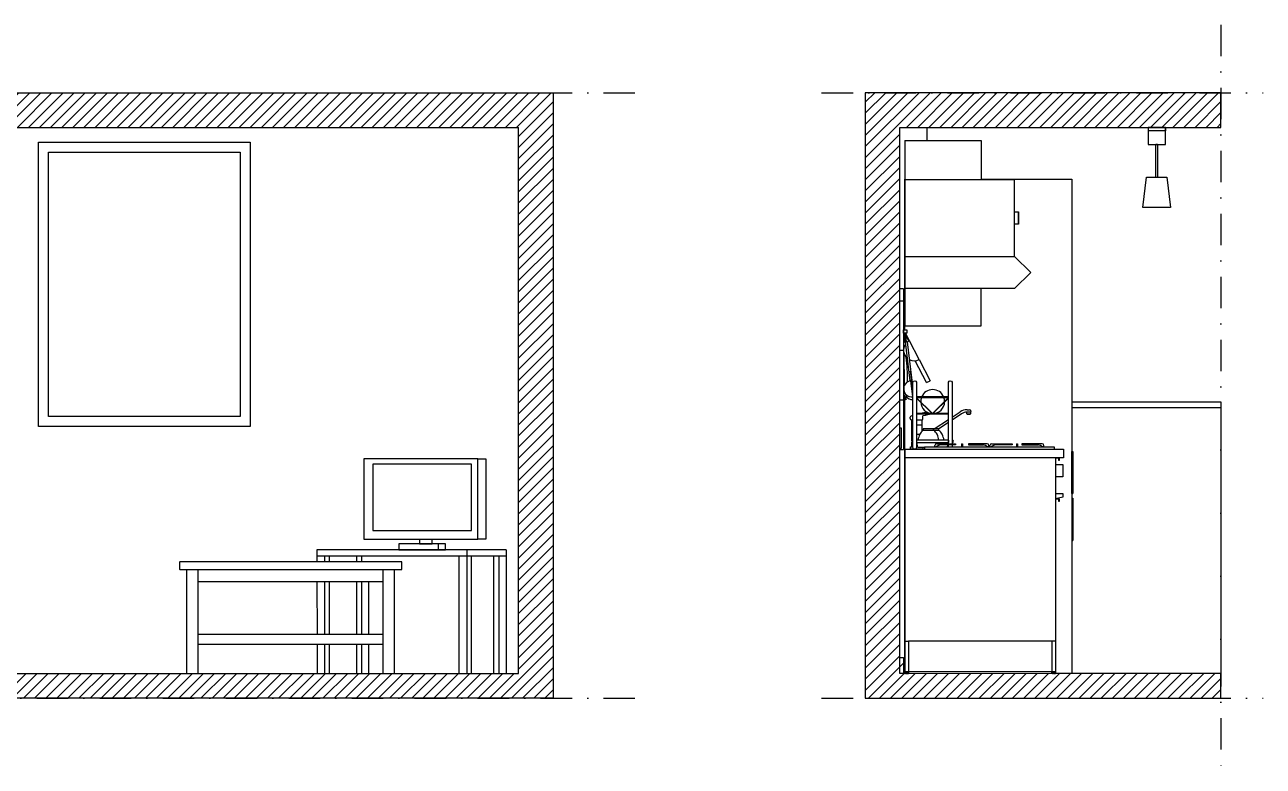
# Model space of a CAD drawing. Header units: millimetres. Extents: x 15064 to 17168, y 16262 to 17454.
# Drawn here: x 16666 to 17168, y 16620 to 16920 of the extents above; entities that cross this region are included whole.
import ezdxf

# ---------------------------------------------------------------- set-up
doc = ezdxf.new("R2010")
doc.units = ezdxf.units.MM
doc.linetypes.add('TRATTOPUNTO', pattern=[25.4, 12.7, -6.35, 0, -6.35])
for name, color, linetype in [('ACCESSORI - furniture', 81, 'Continuous'), ('finestre', 14, 'Continuous'), ('muri', 30, 'Continuous'), ('muri non sezionati', 31, 'Continuous'), ('piastrelle', 11, 'Continuous'), ('Prese', 4, 'Continuous'), ('sezioni', 235, 'Continuous')]:
    doc.layers.add(name, color=color, linetype=linetype)
pattern_1 = [(45, (1071.875, 186.534), (-2.24506403, 2.24506403), [])]

msp = doc.modelspace()

# ---------------------------------------------------------------- hatches: boundary and pattern name
at = {"layer": 'muri'}
h = msp.add_hatch(dxfattribs=at)
h.set_pattern_fill('ANSI31', color=256)
h.paths.add_polyline_path([(16880.36, 16892.99), (16596.12, 16892.99), (16596.12, 16878.99), (16866.36, 16878.99), (16866.36, 16657.99), (16596.12, 16657.99), (16596.12, 16647.99), (16880.36, 16647.99)])
h = msp.add_hatch(dxfattribs=at)
h.set_pattern_fill('ANSI31', color=256)
h.set_pattern_definition(pattern_1)
h.paths.add_polyline_path([(17150.69, 16647.99), (17150.69, 16657.99), (17020.69, 16657.99), (17020.69, 16878.99), (17150.69, 16878.99), (17150.69, 16892.99), (17006.69, 16892.99), (17006.69, 16647.99)])
at = {"layer": 'piastrelle'}
h = msp.add_hatch(dxfattribs=at)
h.set_pattern_fill('ANSI31', color=256)
h.set_pattern_definition(pattern_1)
h.paths.add_polyline_path([(17022.19, 16664.49), (17020.69, 16664.49), (17020.69, 16657.99), (17022.19, 16657.99)])

# ---------------------------------------------------------------- linework, layer by layer
for p, q in [((17022.69, 16873.72), (17053.69, 16873.72)), ((17022.69, 16873.72), (17022.69, 16798.72)), ((17053.69, 16873.72), (17053.69, 16857.75)), ((17022.69, 16797), (17022.69, 16857.99)), ((17067.19, 16857.75), (17022.69, 16857.75)), ((17022.69, 16857.75), (17022.69, 16826.75)), ((17053.69, 16857.99), (17090.39, 16857.99)), ((17067.19, 16826.75), (17067.19, 16857.75)), ((17090.39, 16857.99), (17090.39, 16657.99)), ((17067.19, 16844.82), (17068.69, 16844.82)), ((17068.59, 16844.82), (17068.59, 16839.82)), ((17068.69, 16844.82), (17068.69, 16839.82)), ((17068.69, 16839.82), (17067.19, 16839.82)), ((17022.69, 16813.75), (17022.69, 16826.75)), ((17022.69, 16826.75), (17067.19, 16826.75)), ((17073.69, 16820.25), (17067.19, 16826.75)), ((17073.69, 16820.25), (17067.19, 16813.75)), ((17067.19, 16813.75), (17022.69, 16813.75)), ((17053.69, 16798.72), (17053.69, 16813.75)), ((17022.69, 16798.72), (17053.69, 16798.72)), ((17022.69, 16797), (17022.69, 16798.72)), ((17022.69, 16792.19), (17022.69, 16795.66)), ((17022.69, 16657.99), (17022.69, 16769.57)), ((17090.39, 16767.99), (17150.69, 16767.99)), ((17150.69, 16767.99), (17150.69, 16765.49)), ((17024.94, 16761.16), (17024.94, 16761.69)), ((17030.07, 16761.06), (17030.07, 16762.26)), ((17036.24, 16763.63), (17036.24, 16763.53)), ((17041.9, 16761.76), (17045.16, 16763.92)), ((17045.71, 16763.09), (17041.9, 16760.57)), ((17047.84, 16763.06), (17047.84, 16763.75)), ((17047.84, 16763.12), (17049.25, 16763.12)), ((17047.92, 16764.75), (17048.95, 16764.75)), ((17049.25, 16763.75), (17047.92, 16763.75)), ((17049.05, 16762.86), (17048.04, 16762.86)), ((17049.25, 16763.75), (17049.25, 16763.06)), ((17049.45, 16764.25), (17049.45, 16763.95)), ((17025.44, 16760.66), (17025.97, 16760.66)), ((17025.44, 16760.66), (17025.51, 16760.66)), ((17025.51, 16752.17), (17025.51, 16760.66)), ((17025.51, 16758.66), (17025.97, 16758.66)), ((17027.47, 16760.66), (17029.59, 16760.66)), ((17027.47, 16758.66), (17029.59, 16758.66)), ((17029.59, 16760.66), (17029.59, 16755.92)), ((17029.59, 16760.66), (17029.67, 16760.66)), ((17034.63, 16756.95), (17040.4, 16760.77)), ((17040.4, 16759.57), (17036.44, 16756.95)), ((17025.51, 16754.85), (17025.97, 16754.85)), ((17025.51, 16749.74), (17025.51, 16751.75)), ((17027.47, 16754.85), (17028.83, 16754.85)), ((17035.65, 16750.97), (17043.28, 16750.97)), ((17043.28, 16750.97), (17043.28, 16750.47)), ((17045.68, 16750.97), (17045.68, 16749.75)), ((17045.68, 16750.97), (17046.03, 16750.97)), ((17046.03, 16750.97), (17046.03, 16749.75)), ((17056.07, 16750.97), (17048.44, 16750.97)), ((17048.44, 16750.97), (17048.44, 16750.47)), ((17057.88, 16750.97), (17066.16, 16750.97)), ((17066.16, 16750.97), (17066.16, 16750.47)), ((17067.96, 16750.97), (17067.96, 16749.75)), ((17067.96, 16750.97), (17068.31, 16750.97)), ((17068.31, 16750.97), (17068.31, 16749.75)), ((17078.31, 16750.97), (17070.1, 16750.97)), ((17070.1, 16750.97), (17070.1, 16750.47)), ((17022.69, 16748.75), (17086.99, 16748.75)), ((17022.69, 16748.75), (17022.69, 16658.65)), ((17022.69, 16748.75), (17030.69, 16748.75)), ((17025.07, 16748.75), (17025.07, 16749.74)), ((17025.07, 16749.74), (17025.97, 16749.74)), ((17030.07, 16748.75), (17025.07, 16748.75)), ((17027.47, 16749.74), (17027.89, 16749.74)), ((17030.07, 16749.5), (17030.07, 16748.75)), ((17030.69, 16749.75), (17083.22, 16749.75)), ((17030.69, 16749.75), (17030.69, 16748.75)), ((17034.93, 16749.75), (17034.93, 16750.25)), ((17035.43, 16749.75), (17035.43, 16749.75)), ((17043.28, 16750.47), (17037.3, 16750.47)), ((17048.44, 16750.47), (17054.42, 16750.47)), ((17056.78, 16749.75), (17056.78, 16750.25)), ((17057.17, 16749.75), (17057.17, 16750.25)), ((17066.16, 16750.47), (17059.54, 16750.47)), ((17070.1, 16750.47), (17076.66, 16750.47)), ((17079.02, 16749.75), (17079.02, 16750.25)), ((17083.22, 16749.75), (17083.22, 16748.75)), ((17086.99, 16748.75), (17086.99, 16745.25)), ((17090.39, 16730.8), (17090.39, 16747.88)), ((17090.39, 16747.88), (17090.78, 16747.88)), ((17090.78, 16747.88), (17090.78, 16730.8)), ((16807.33, 16742.74), (16807.33, 16715.9)), ((16847.24, 16742.74), (16807.33, 16742.74)), ((16847.24, 16715.9), (16847.24, 16742.74)), ((16849.89, 16744.82), (16853.09, 16744.82)), ((16853.09, 16744.82), (16853.09, 16712.34)), ((17086.99, 16745.25), (17022.69, 16745.25)), ((17083.69, 16745.25), (17083.69, 16671.15)), ((17083.69, 16745.25), (17085.19, 16745.25)), ((17085.09, 16745.15), (17083.69, 16745.15)), ((17083.69, 16742.55), (17086.69, 16742.55)), ((17085.09, 16744.25), (17085.09, 16745.15)), ((17085.19, 16744.25), (17085.09, 16744.25)), ((17085.19, 16745.25), (17085.19, 16744.25)), ((17086.69, 16742.55), (17086.69, 16737.55)), ((17086.69, 16737.55), (17083.69, 16737.55)), ((17083.69, 16730.81), (17083.69, 16728.74)), ((17083.69, 16730.81), (17086.69, 16730.81)), ((17086.69, 16730.81), (17086.69, 16729.31)), ((17090.39, 16730.8), (17090.78, 16730.8)), ((17086.69, 16729.31), (17083.69, 16728.74)), ((17083.69, 16728.65), (17085.19, 16728.65)), ((17083.69, 16728.65), (17083.69, 16728.55)), ((17085.09, 16728.55), (17083.69, 16728.55)), ((17085.09, 16727.65), (17085.09, 16728.55)), ((17085.19, 16727.65), (17085.09, 16727.65)), ((17085.19, 16728.65), (17085.19, 16727.65)), ((17090.39, 16728.91), (17090.78, 16728.91)), ((17090.78, 16728.91), (17090.78, 16711.82)), ((16807.33, 16715.9), (16847.24, 16715.9)), ((16826.3, 16712.34), (16826.3, 16710.52)), ((16831.39, 16710.52), (16831.39, 16712.34)), ((16853.09, 16712.34), (16849.89, 16712.34)), ((17090.39, 16711.82), (17090.78, 16711.82)), ((16861.35, 16708.05), (16784.75, 16708.05)), ((16784.75, 16708.05), (16784.75, 16705.55)), ((16826.3, 16710.52), (16831.39, 16710.52)), ((16833.82, 16710.52), (16833.82, 16708.05)), ((16845.35, 16708.05), (16845.35, 16705.55)), ((16861.35, 16708.05), (16861.35, 16705.55)), ((16729.21, 16703.12), (16729.13, 16703.02)), ((16729.13, 16703.02), (16729.13, 16700.22)), ((16729.23, 16703.12), (16729.21, 16703.12)), ((16819.06, 16703.12), (16729.23, 16703.12)), ((16784.75, 16705.55), (16861.36, 16705.55)), ((16784.75, 16705.55), (16784.75, 16703.12)), ((16787.75, 16705.55), (16787.75, 16703.12)), ((16789.76, 16703.12), (16789.76, 16705.55)), ((16800.75, 16705.55), (16800.75, 16703.12)), ((16800.75, 16705.55), (16803.25, 16705.55)), ((16802.76, 16705.55), (16802.76, 16703.12)), ((16819.13, 16703.02), (16819.06, 16703.12)), ((16819.13, 16700.22), (16819.13, 16703.02)), ((16842.36, 16658.05), (16842.36, 16705.55)), ((16845.35, 16705.55), (16845.36, 16658.05)), ((16847.36, 16658.05), (16847.36, 16705.55)), ((16856.36, 16658.05), (16856.36, 16705.55)), ((16858.36, 16705.55), (16858.37, 16658.05)), ((16861.35, 16705.55), (16861.36, 16658.05)), ((16729.13, 16700.22), (16729.21, 16700.12)), ((16729.21, 16700.12), (16819.06, 16700.12)), ((16732.03, 16658.02), (16732.03, 16700.12)), ((16736.53, 16700.12), (16736.53, 16658.02)), ((16811.53, 16658.02), (16811.53, 16700.12)), ((16816.03, 16700.12), (16816.03, 16658.02)), ((16819.06, 16700.12), (16819.13, 16700.22)), ((16811.53, 16695.12), (16736.53, 16695.12)), ((16784.75, 16695.12), (16784.76, 16673.83)), ((16787.75, 16695.12), (16787.75, 16673.83)), ((16789.76, 16673.83), (16789.76, 16695.12)), ((16800.75, 16695.12), (16800.76, 16673.83)), ((16802.76, 16695.12), (16802.76, 16673.83)), ((16805.76, 16673.83), (16805.76, 16695.12)), ((16811.53, 16673.83), (16736.53, 16673.83)), ((17022.69, 16671.15), (17024.19, 16671.15)), ((17022.69, 16658.65), (17022.69, 16671.15)), ((17024.19, 16671.15), (17024.19, 16658.65)), ((17082.19, 16671.15), (17024.19, 16671.15)), ((17083.69, 16671.15), (17082.19, 16671.15)), ((17082.19, 16671.15), (17082.19, 16658.65)), ((17083.69, 16671.15), (17083.69, 16658.65)), ((16736.53, 16669.88), (16811.53, 16669.88)), ((16784.76, 16669.88), (16784.76, 16658.03)), ((16787.75, 16669.88), (16787.75, 16658.03)), ((16789.76, 16658.03), (16789.76, 16669.88)), ((16800.76, 16669.88), (16800.76, 16658.04)), ((16802.76, 16669.88), (16802.76, 16658.04)), ((16805.76, 16658.04), (16805.76, 16669.88)), ((17024.19, 16658.65), (17022.69, 16658.65)), ((17090.39, 16657.99), (17022.69, 16657.99)), ((17024.13, 16658.65), (17022.75, 16658.65)), ((17082.19, 16658.68), (17024.19, 16658.75)), ((17083.69, 16658.65), (17082.19, 16658.65)), ((17083.63, 16658.65), (17082.25, 16658.65))]:
    msp.add_line(p, q)
for points in [[(16803.69, 16744.82), (16803.69, 16712.34), (16849.89, 16712.34), (16849.89, 16744.82), (16803.69, 16744.82)], [(16817.86, 16710.52), (16817.86, 16708.05), (16836.82, 16708.05), (16836.82, 16710.52), (16817.86, 16710.52)]]:
    msp.add_lwpolyline(points)
at = {"lineweight": 25}
for points in [[(17022.71, 16658.51), (17022.71, 16658.02), (17022.71, 16658.02), (17022.72, 16658.02)], [(17022.71, 16658.51), (17022.71, 16658.51), (17022.72, 16658.51)], [(17022.72, 16658.01), (17022.72, 16658.01), (17022.72, 16658.01), (17022.72, 16658.02), (17022.71, 16658.02), (17022.71, 16658.02), (17022.71, 16658.02), (17022.71, 16658.02), (17022.71, 16658.02)], [(17022.72, 16658.51), (17022.72, 16658.02), (17022.73, 16658.02), (17022.73, 16658.02), (17022.74, 16658.02)], [(17022.72, 16658.51), (17022.73, 16658.51), (17022.73, 16658.51), (17022.74, 16658.51)], [(17022.72, 16658.02), (17022.72, 16658.02), (17022.72, 16658.01)], [(17022.73, 16658.01), (17022.73, 16658.01), (17022.73, 16658.01), (17022.73, 16658.01), (17022.73, 16658.02), (17022.73, 16658.02), (17022.72, 16658.02), (17022.72, 16658.02), (17022.72, 16658.02)], [(17024.02, 16658), (17023.98, 16658), (17023.93, 16658), (17023.87, 16658), (17023.81, 16658), (17023.75, 16658), (17023.68, 16658), (17023.61, 16658), (17023.54, 16658), (17023.47, 16658), (17023.4, 16658), (17023.32, 16658), (17023.25, 16658), (17023.19, 16658), (17023.12, 16658), (17023.06, 16658), (17023, 16658), (17022.94, 16658), (17022.89, 16658), (17022.85, 16658), (17022.81, 16658), (17022.78, 16658), (17022.76, 16658), (17022.74, 16658), (17022.73, 16658), (17022.72, 16658), (17022.72, 16658.01)], [(17022.72, 16658.01), (17022.72, 16658.01)], [(17022.73, 16657.99), (17022.73, 16657.99), (17022.73, 16657.99), (17022.73, 16657.99), (17022.73, 16657.99), (17022.73, 16658), (17022.72, 16658), (17022.72, 16658), (17022.72, 16658)], [(17022.73, 16658.01), (17022.73, 16658.01), (17022.73, 16658.02), (17022.73, 16658.02), (17022.73, 16658.02), (17022.73, 16658.51)], [(17022.76, 16658.51), (17022.75, 16658.51), (17022.75, 16658.51), (17022.74, 16658.51), (17022.74, 16658.51), (17022.73, 16658.51)], [(17024.01, 16657.99), (17023.97, 16657.99), (17023.92, 16657.99), (17023.86, 16657.99), (17023.8, 16657.99), (17023.73, 16657.99), (17023.66, 16657.99), (17023.59, 16657.99), (17023.52, 16657.99), (17023.45, 16657.99), (17023.37, 16657.99), (17023.3, 16657.99), (17023.22, 16657.99), (17023.15, 16657.99), (17023.09, 16657.99), (17023.03, 16657.99), (17022.97, 16657.99), (17022.91, 16657.99), (17022.87, 16657.99), (17022.83, 16657.99), (17022.8, 16657.99), (17022.77, 16657.99), (17022.75, 16657.99), (17022.74, 16657.99), (17022.73, 16657.99)], [(17022.74, 16658.51), (17022.74, 16658.02), (17022.75, 16658.02), (17022.75, 16658.02), (17022.76, 16658.02)], [(17022.75, 16658.01), (17022.75, 16658.01), (17022.75, 16658.01), (17022.75, 16658.02), (17022.75, 16658.02), (17022.75, 16658.02), (17022.74, 16658.02), (17022.74, 16658.02), (17022.74, 16658.02)], [(17022.75, 16658.51), (17022.75, 16658.65)], [(17022.75, 16658.01), (17022.76, 16658.01), (17022.76, 16658.02), (17022.76, 16658.02), (17022.76, 16658.02), (17022.76, 16658.51)], [(17022.8, 16658.51), (17022.78, 16658.51), (17022.78, 16658.51), (17022.78, 16658.51), (17022.77, 16658.51), (17022.76, 16658.51)], [(17022.78, 16658.01), (17022.79, 16658.01), (17022.79, 16658.01), (17022.79, 16658.01), (17022.8, 16658.02), (17022.8, 16658.02), (17022.8, 16658.51)], [(17022.78, 16658.51), (17022.78, 16658.02), (17022.78, 16658.02), (17022.78, 16658.02), (17022.8, 16658.02)], [(17022.78, 16658.01), (17022.78, 16658.01), (17022.78, 16658.01), (17022.78, 16658.02), (17022.78, 16658.02), (17022.78, 16658.02), (17022.78, 16658.02), (17022.78, 16658.02)], [(17022.84, 16658.51), (17022.83, 16658.51), (17022.82, 16658.51), (17022.82, 16658.51), (17022.81, 16658.51), (17022.8, 16658.51)], [(17022.82, 16658.51), (17022.82, 16658.02), (17022.82, 16658.02), (17022.83, 16658.02), (17022.84, 16658.02)], [(17022.83, 16658.01), (17022.82, 16658.01), (17022.82, 16658.02), (17022.82, 16658.02), (17022.82, 16658.02), (17022.82, 16658.02), (17022.82, 16658.02)], [(17022.83, 16658.01), (17022.83, 16658.01), (17022.83, 16658.01), (17022.84, 16658.01), (17022.84, 16658.01), (17022.84, 16658.02), (17022.84, 16658.02), (17022.84, 16658.51)], [(17022.9, 16658.51), (17022.89, 16658.51), (17022.88, 16658.51), (17022.87, 16658.51), (17022.87, 16658.51), (17022.86, 16658.51), (17022.84, 16658.51)], [(17022.87, 16658.51), (17022.87, 16658.02), (17022.87, 16658.02), (17022.88, 16658.02), (17022.89, 16658.02), (17022.9, 16658.02)], [(17022.88, 16658.01), (17022.88, 16658.02), (17022.87, 16658.02), (17022.87, 16658.02), (17022.87, 16658.02), (17022.87, 16658.02), (17022.87, 16658.02)], [(17022.88, 16658.01), (17022.88, 16658.01), (17022.89, 16658.01), (17022.89, 16658.01), (17022.89, 16658.01), (17022.9, 16658.02), (17022.9, 16658.02), (17022.9, 16658.51)], [(17022.97, 16658.51), (17022.96, 16658.51), (17022.94, 16658.51), (17022.94, 16658.51), (17022.94, 16658.51), (17022.92, 16658.51), (17022.9, 16658.51)], [(17022.94, 16658.02), (17022.94, 16658.01), (17022.95, 16658.01), (17022.95, 16658.01), (17022.96, 16658.01), (17022.96, 16658.02), (17022.97, 16658.02), (17022.97, 16658.51)], [(17022.94, 16658.51), (17022.94, 16658.02), (17022.94, 16658.02), (17022.94, 16658.02), (17022.96, 16658.02), (17022.97, 16658.02)], [(17022.94, 16658.02), (17022.94, 16658.02), (17022.94, 16658.02), (17022.94, 16658.02), (17022.94, 16658.02)], [(17023.04, 16658.51), (17023.03, 16658.51), (17023.02, 16658.51), (17023.01, 16658.51), (17023.01, 16658.51), (17022.99, 16658.51), (17022.97, 16658.51)], [(17023.01, 16658.51), (17023.01, 16658.02), (17023.01, 16658.02), (17023.02, 16658.01), (17023.02, 16658.01), (17023.03, 16658.01), (17023.04, 16658.02), (17023.04, 16658.02), (17023.04, 16658.02), (17023.04, 16658.51)], [(17023.01, 16658.02), (17023.01, 16658.02), (17023.02, 16658.02), (17023.03, 16658.02), (17023.04, 16658.02)], [(17023.12, 16658.51), (17023.11, 16658.51), (17023.1, 16658.51), (17023.09, 16658.51), (17023.09, 16658.51), (17023.06, 16658.51), (17023.04, 16658.51)], [(17023.09, 16658.51), (17023.09, 16658.02), (17023.09, 16658.02), (17023.1, 16658.01), (17023.1, 16658.01), (17023.11, 16658.01), (17023.12, 16658.02), (17023.12, 16658.02), (17023.12, 16658.02), (17023.12, 16658.51)], [(17023.09, 16658.02), (17023.09, 16658.02), (17023.1, 16658.02), (17023.11, 16658.02), (17023.12, 16658.02)], [(17023.2, 16658.51), (17023.19, 16658.51), (17023.18, 16658.51), (17023.17, 16658.51), (17023.17, 16658.51), (17023.15, 16658.51), (17023.12, 16658.51)], [(17023.17, 16658.51), (17023.17, 16658.02), (17023.17, 16658.02), (17023.18, 16658.01), (17023.19, 16658.01), (17023.2, 16658.01), (17023.2, 16658.02), (17023.21, 16658.02), (17023.21, 16658.02), (17023.21, 16658.51)], [(17023.17, 16658.02), (17023.17, 16658.02), (17023.19, 16658.02), (17023.2, 16658.02), (17023.21, 16658.02)], [(17023.2, 16658.51), (17023.21, 16658.51), (17023.21, 16658.51)], [(17023.3, 16658.51), (17023.29, 16658.51), (17023.28, 16658.51), (17023.27, 16658.51), (17023.26, 16658.51), (17023.23, 16658.51), (17023.21, 16658.51)], [(17023.26, 16658.51), (17023.26, 16658.02), (17023.26, 16658.02), (17023.27, 16658.01), (17023.28, 16658.01), (17023.28, 16658.01), (17023.29, 16658.02), (17023.3, 16658.02), (17023.3, 16658.02), (17023.3, 16658.51)], [(17023.26, 16658.02), (17023.27, 16658.02), (17023.28, 16658.02), (17023.29, 16658.02), (17023.3, 16658.02)], [(17023.39, 16658.51), (17023.38, 16658.51), (17023.37, 16658.51), (17023.36, 16658.51), (17023.35, 16658.51), (17023.33, 16658.51), (17023.3, 16658.51)], [(17023.35, 16658.51), (17023.35, 16658.02), (17023.35, 16658.02), (17023.36, 16658.01), (17023.37, 16658.01), (17023.38, 16658.01), (17023.39, 16658.02), (17023.39, 16658.02), (17023.39, 16658.02), (17023.39, 16658.51)], [(17023.35, 16658.02), (17023.36, 16658.02), (17023.37, 16658.02), (17023.38, 16658.02), (17023.39, 16658.02)], [(17023.49, 16658.51), (17023.48, 16658.51), (17023.47, 16658.51), (17023.45, 16658.51), (17023.45, 16658.51), (17023.42, 16658.51), (17023.39, 16658.51)], [(17023.45, 16658.51), (17023.45, 16658.02), (17023.45, 16658.02), (17023.45, 16658.02), (17023.46, 16658.01), (17023.47, 16658.01), (17023.47, 16658.01), (17023.48, 16658.02), (17023.49, 16658.02), (17023.49, 16658.51)], [(17023.45, 16658.02), (17023.45, 16658.02), (17023.47, 16658.02), (17023.48, 16658.02), (17023.49, 16658.02)], [(17023.58, 16658.51), (17023.57, 16658.51), (17023.56, 16658.51), (17023.55, 16658.51), (17023.54, 16658.51), (17023.51, 16658.51), (17023.48, 16658.51)], [(17023.54, 16658.51), (17023.54, 16658.02), (17023.54, 16658.02), (17023.54, 16658.02), (17023.55, 16658.01), (17023.56, 16658.01), (17023.56, 16658.01), (17023.57, 16658.02), (17023.58, 16658.02), (17023.58, 16658.51)], [(17023.54, 16658.02), (17023.55, 16658.02), (17023.56, 16658.02), (17023.57, 16658.02), (17023.58, 16658.02)], [(17023.67, 16658.51), (17023.66, 16658.51), (17023.65, 16658.51), (17023.64, 16658.51), (17023.63, 16658.51), (17023.61, 16658.51), (17023.58, 16658.51)], [(17023.63, 16658.51), (17023.63, 16658.02), (17023.63, 16658.02), (17023.64, 16658.02), (17023.65, 16658.01), (17023.65, 16658.01), (17023.66, 16658.01), (17023.66, 16658.02), (17023.67, 16658.02), (17023.67, 16658.51)], [(17023.63, 16658.02), (17023.64, 16658.02), (17023.65, 16658.02), (17023.66, 16658.02), (17023.67, 16658.02)], [(17023.76, 16658.51), (17023.75, 16658.51), (17023.74, 16658.51), (17023.73, 16658.51), (17023.72, 16658.51), (17023.69, 16658.51), (17023.67, 16658.51)], [(17023.72, 16658.51), (17023.72, 16658.02), (17023.72, 16658.02), (17023.73, 16658.02), (17023.73, 16658.01), (17023.74, 16658.01), (17023.75, 16658.01), (17023.75, 16658.02), (17023.76, 16658.02), (17023.76, 16658.51)], [(17023.72, 16658.02), (17023.73, 16658.02), (17023.74, 16658.02), (17023.75, 16658.02), (17023.76, 16658.02)], [(17023.84, 16658.51), (17023.83, 16658.51), (17023.83, 16658.51), (17023.81, 16658.51), (17023.8, 16658.51), (17023.78, 16658.51), (17023.76, 16658.51)], [(17023.8, 16658.51), (17023.8, 16658.02), (17023.81, 16658.02), (17023.81, 16658.02), (17023.81, 16658.01), (17023.82, 16658.01), (17023.83, 16658.01), (17023.83, 16658.02), (17023.84, 16658.02), (17023.84, 16658.51)], [(17023.8, 16658.02), (17023.81, 16658.02), (17023.83, 16658.02), (17023.83, 16658.02), (17023.84, 16658.02)], [(17023.91, 16658.51), (17023.91, 16658.51), (17023.9, 16658.51), (17023.89, 16658.51), (17023.88, 16658.51), (17023.86, 16658.51), (17023.84, 16658.51)], [(17023.91, 16658.02), (17023.91, 16658.01), (17023.9, 16658.01), (17023.9, 16658.01), (17023.89, 16658.01), (17023.88, 16658.02), (17023.88, 16658.02), (17023.88, 16658.51)], [(17023.88, 16658.02), (17023.89, 16658.02), (17023.9, 16658.02), (17023.91, 16658.02), (17023.91, 16658.02)], [(17023.91, 16658.02), (17023.91, 16658.02), (17023.91, 16658.02), (17023.91, 16658.02), (17023.91, 16658.51)], [(17023.98, 16658.51), (17023.98, 16658.51), (17023.97, 16658.51), (17023.96, 16658.51), (17023.95, 16658.51), (17023.93, 16658.51), (17023.91, 16658.51)], [(17023.97, 16658.01), (17023.97, 16658.01), (17023.96, 16658.01), (17023.96, 16658.01), (17023.96, 16658.01), (17023.95, 16658.02), (17023.95, 16658.02), (17023.95, 16658.51)], [(17023.95, 16658.02), (17023.96, 16658.02), (17023.97, 16658.02), (17023.98, 16658.02), (17023.98, 16658.02)], [(17023.97, 16658.01), (17023.97, 16658.02), (17023.98, 16658.02), (17023.98, 16658.02), (17023.98, 16658.02), (17023.98, 16658.02), (17023.98, 16658.02), (17023.98, 16658.51)], [(17024.03, 16658.51), (17024.03, 16658.51), (17024.02, 16658.51), (17024.01, 16658.51), (17023.99, 16658.51), (17023.98, 16658.51)], [(17024.03, 16658.01), (17024.03, 16658.01), (17024.02, 16658.01), (17024.02, 16658.01), (17024.02, 16658.01), (17024.01, 16658.02), (17024.01, 16658.02), (17024.01, 16658.51)], [(17024.01, 16658.02), (17024.02, 16658.02), (17024.03, 16658.02), (17024.03, 16658.02)], [(17024.15, 16657.99), (17024.14, 16657.99), (17024.13, 16657.99), (17024.11, 16657.99), (17024.09, 16657.99), (17024.06, 16657.99), (17024.01, 16657.99)], [(17024.16, 16658.01), (17024.16, 16658), (17024.15, 16658), (17024.14, 16658), (17024.12, 16658), (17024.1, 16658), (17024.06, 16658), (17024.02, 16658)], [(17024.03, 16658.01), (17024.03, 16658.01), (17024.03, 16658.02), (17024.04, 16658.02), (17024.04, 16658.02), (17024.04, 16658.02), (17024.04, 16658.02), (17024.04, 16658.51)], [(17024.08, 16658.51), (17024.08, 16658.51), (17024.07, 16658.51), (17024.06, 16658.51), (17024.05, 16658.51), (17024.04, 16658.51)], [(17024.08, 16658.01), (17024.07, 16658.01), (17024.07, 16658.01), (17024.07, 16658.01), (17024.07, 16658.01), (17024.06, 16658.02), (17024.06, 16658.02), (17024.06, 16658.51)], [(17024.06, 16658.02), (17024.07, 16658.02), (17024.08, 16658.02), (17024.08, 16658.02)], [(17024.08, 16658.01), (17024.08, 16658.01), (17024.08, 16658.02), (17024.08, 16658.02), (17024.08, 16658.02), (17024.08, 16658.02), (17024.08, 16658.02), (17024.08, 16658.51)], [(17024.13, 16658.51), (17024.12, 16658.51), (17024.11, 16658.51), (17024.11, 16658.51), (17024.09, 16658.51), (17024.09, 16658.51)], [(17024.11, 16658.01), (17024.11, 16658.01), (17024.11, 16658.01), (17024.11, 16658.01), (17024.11, 16658.02), (17024.11, 16658.02), (17024.11, 16658.51)], [(17024.11, 16658.01), (17024.12, 16658.01), (17024.12, 16658.01), (17024.12, 16658.02), (17024.12, 16658.02), (17024.12, 16658.02), (17024.12, 16658.02), (17024.12, 16658.02), (17024.12, 16658.02), (17024.12, 16658.51)], [(17024.11, 16658.02), (17024.11, 16658.02), (17024.12, 16658.02), (17024.13, 16658.02)], [(17024.15, 16658.51), (17024.15, 16658.51), (17024.14, 16658.51), (17024.13, 16658.51), (17024.13, 16658.51), (17024.12, 16658.51)], [(17024.13, 16658.51), (17024.13, 16658.65)], [(17024.14, 16658.01), (17024.14, 16658.01), (17024.13, 16658.02), (17024.13, 16658.02), (17024.13, 16658.02), (17024.13, 16658.51)], [(17024.13, 16658.02), (17024.14, 16658.02), (17024.15, 16658.02), (17024.15, 16658.02)], [(17024.14, 16658.01), (17024.14, 16658.01), (17024.14, 16658.01), (17024.14, 16658.02), (17024.15, 16658.02), (17024.15, 16658.02), (17024.15, 16658.02), (17024.15, 16658.02), (17024.15, 16658.02), (17024.15, 16658.51)], [(17024.16, 16658.01), (17024.15, 16658.01), (17024.15, 16658.02), (17024.15, 16658.02), (17024.15, 16658.02), (17024.15, 16658.51)], [(17024.16, 16658.51), (17024.16, 16658.51), (17024.15, 16658.51), (17024.15, 16658.51)], [(17024.15, 16658.02), (17024.16, 16658.02), (17024.16, 16658.02)], [(17024.16, 16658), (17024.16, 16658), (17024.16, 16658), (17024.16, 16658), (17024.16, 16657.99), (17024.15, 16657.99), (17024.15, 16657.99), (17024.15, 16657.99), (17024.15, 16657.99)], [(17024.16, 16658.51), (17024.16, 16658.02), (17024.16, 16658.02)], [(17024.16, 16658.51), (17024.16, 16658.51)], [(17024.16, 16658.01), (17024.16, 16658.01), (17024.16, 16658.01), (17024.16, 16658.02), (17024.16, 16658.02), (17024.16, 16658.02), (17024.16, 16658.02), (17024.16, 16658.02), (17024.16, 16658.51)], [(17024.16, 16658.02), (17024.16, 16658.02), (17024.16, 16658.02), (17024.16, 16658.02), (17024.16, 16658.02), (17024.16, 16658.01), (17024.16, 16658.01), (17024.16, 16658.01)], [(17024.16, 16658.01), (17024.16, 16658.01)], [(17082.21, 16658.51), (17082.21, 16658.02), (17082.21, 16658.02), (17082.22, 16658.02)], [(17082.21, 16658.51), (17082.21, 16658.51), (17082.22, 16658.51)], [(17082.22, 16658.01), (17082.22, 16658.01), (17082.22, 16658.01), (17082.22, 16658.02), (17082.21, 16658.02), (17082.21, 16658.02), (17082.21, 16658.02), (17082.21, 16658.02), (17082.21, 16658.02)], [(17082.22, 16658.51), (17082.22, 16658.02), (17082.23, 16658.02), (17082.23, 16658.02), (17082.24, 16658.02)], [(17082.22, 16658.51), (17082.23, 16658.51), (17082.23, 16658.51), (17082.24, 16658.51)], [(17082.22, 16658.02), (17082.22, 16658.02), (17082.22, 16658.01)], [(17082.23, 16658.01), (17082.23, 16658.01), (17082.23, 16658.01), (17082.23, 16658.01), (17082.23, 16658.02), (17082.23, 16658.02), (17082.22, 16658.02), (17082.22, 16658.02), (17082.22, 16658.02)], [(17083.52, 16658), (17083.48, 16658), (17083.43, 16658), (17083.37, 16658), (17083.31, 16658), (17083.25, 16658), (17083.18, 16658), (17083.11, 16658), (17083.04, 16658), (17082.97, 16658), (17082.9, 16658), (17082.82, 16658), (17082.75, 16658), (17082.69, 16658), (17082.62, 16658), (17082.56, 16658), (17082.5, 16658), (17082.44, 16658), (17082.39, 16658), (17082.35, 16658), (17082.31, 16658), (17082.28, 16658), (17082.26, 16658), (17082.24, 16658), (17082.23, 16658), (17082.22, 16658), (17082.22, 16658.01)], [(17082.22, 16658.01), (17082.22, 16658.01)], [(17082.23, 16657.99), (17082.23, 16657.99), (17082.23, 16657.99), (17082.23, 16657.99), (17082.23, 16657.99), (17082.23, 16658), (17082.22, 16658), (17082.22, 16658), (17082.22, 16658)], [(17082.23, 16658.01), (17082.23, 16658.01), (17082.23, 16658.02), (17082.23, 16658.02), (17082.23, 16658.02), (17082.23, 16658.51)], [(17082.26, 16658.51), (17082.25, 16658.51), (17082.25, 16658.51), (17082.24, 16658.51), (17082.24, 16658.51), (17082.23, 16658.51)], [(17083.51, 16657.99), (17083.47, 16657.99), (17083.42, 16657.99), (17083.36, 16657.99), (17083.3, 16657.99), (17083.23, 16657.99), (17083.16, 16657.99), (17083.09, 16657.99), (17083.02, 16657.99), (17082.95, 16657.99), (17082.87, 16657.99), (17082.8, 16657.99), (17082.72, 16657.99), (17082.65, 16657.99), (17082.59, 16657.99), (17082.53, 16657.99), (17082.47, 16657.99), (17082.41, 16657.99), (17082.37, 16657.99), (17082.33, 16657.99), (17082.3, 16657.99), (17082.27, 16657.99), (17082.25, 16657.99), (17082.24, 16657.99), (17082.23, 16657.99)], [(17082.24, 16658.51), (17082.24, 16658.02), (17082.25, 16658.02), (17082.25, 16658.02), (17082.26, 16658.02)], [(17082.25, 16658.01), (17082.25, 16658.01), (17082.25, 16658.01), (17082.25, 16658.02), (17082.25, 16658.02), (17082.25, 16658.02), (17082.24, 16658.02), (17082.24, 16658.02), (17082.24, 16658.02)], [(17082.25, 16658.51), (17082.25, 16658.65)], [(17082.25, 16658.01), (17082.26, 16658.01), (17082.26, 16658.02), (17082.26, 16658.02), (17082.26, 16658.02), (17082.26, 16658.51)], [(17082.3, 16658.51), (17082.28, 16658.51), (17082.28, 16658.51), (17082.28, 16658.51), (17082.27, 16658.51), (17082.26, 16658.51)], [(17082.28, 16658.01), (17082.29, 16658.01), (17082.29, 16658.01), (17082.29, 16658.01), (17082.3, 16658.02), (17082.3, 16658.02), (17082.3, 16658.51)], [(17082.28, 16658.51), (17082.28, 16658.02), (17082.28, 16658.02), (17082.28, 16658.02), (17082.3, 16658.02)], [(17082.28, 16658.01), (17082.28, 16658.01), (17082.28, 16658.01), (17082.28, 16658.02), (17082.28, 16658.02), (17082.28, 16658.02), (17082.28, 16658.02), (17082.28, 16658.02)], [(17082.34, 16658.51), (17082.33, 16658.51), (17082.32, 16658.51), (17082.32, 16658.51), (17082.31, 16658.51), (17082.3, 16658.51)], [(17082.32, 16658.51), (17082.32, 16658.02), (17082.32, 16658.02), (17082.33, 16658.02), (17082.34, 16658.02)], [(17082.33, 16658.01), (17082.32, 16658.01), (17082.32, 16658.02), (17082.32, 16658.02), (17082.32, 16658.02), (17082.32, 16658.02), (17082.32, 16658.02)], [(17082.33, 16658.01), (17082.33, 16658.01), (17082.33, 16658.01), (17082.34, 16658.01), (17082.34, 16658.01), (17082.34, 16658.02), (17082.34, 16658.02), (17082.34, 16658.51)], [(17082.4, 16658.51), (17082.39, 16658.51), (17082.38, 16658.51), (17082.37, 16658.51), (17082.37, 16658.51), (17082.36, 16658.51), (17082.34, 16658.51)], [(17082.37, 16658.51), (17082.37, 16658.02), (17082.37, 16658.02), (17082.38, 16658.02), (17082.39, 16658.02), (17082.4, 16658.02)], [(17082.38, 16658.01), (17082.38, 16658.02), (17082.37, 16658.02), (17082.37, 16658.02), (17082.37, 16658.02), (17082.37, 16658.02), (17082.37, 16658.02)], [(17082.38, 16658.01), (17082.38, 16658.01), (17082.39, 16658.01), (17082.39, 16658.01), (17082.39, 16658.01), (17082.4, 16658.02), (17082.4, 16658.02), (17082.4, 16658.51)], [(17082.47, 16658.51), (17082.46, 16658.51), (17082.44, 16658.51), (17082.44, 16658.51), (17082.44, 16658.51), (17082.42, 16658.51), (17082.4, 16658.51)], [(17082.44, 16658.02), (17082.44, 16658.01), (17082.45, 16658.01), (17082.45, 16658.01), (17082.46, 16658.01), (17082.46, 16658.02), (17082.47, 16658.02), (17082.47, 16658.51)], [(17082.44, 16658.51), (17082.44, 16658.02), (17082.44, 16658.02), (17082.44, 16658.02), (17082.46, 16658.02), (17082.47, 16658.02)], [(17082.44, 16658.02), (17082.44, 16658.02), (17082.44, 16658.02), (17082.44, 16658.02), (17082.44, 16658.02)], [(17082.54, 16658.51), (17082.53, 16658.51), (17082.52, 16658.51), (17082.51, 16658.51), (17082.51, 16658.51), (17082.49, 16658.51), (17082.47, 16658.51)], [(17082.51, 16658.51), (17082.51, 16658.02), (17082.51, 16658.02), (17082.52, 16658.01), (17082.52, 16658.01), (17082.53, 16658.01), (17082.54, 16658.02), (17082.54, 16658.02), (17082.54, 16658.02), (17082.54, 16658.51)], [(17082.51, 16658.02), (17082.51, 16658.02), (17082.52, 16658.02), (17082.53, 16658.02), (17082.54, 16658.02)], [(17082.62, 16658.51), (17082.61, 16658.51), (17082.6, 16658.51), (17082.59, 16658.51), (17082.59, 16658.51), (17082.56, 16658.51), (17082.54, 16658.51)], [(17082.59, 16658.51), (17082.59, 16658.02), (17082.59, 16658.02), (17082.6, 16658.01), (17082.6, 16658.01), (17082.61, 16658.01), (17082.62, 16658.02), (17082.62, 16658.02), (17082.62, 16658.02), (17082.62, 16658.51)], [(17082.59, 16658.02), (17082.59, 16658.02), (17082.6, 16658.02), (17082.61, 16658.02), (17082.62, 16658.02)], [(17082.7, 16658.51), (17082.69, 16658.51), (17082.68, 16658.51), (17082.67, 16658.51), (17082.67, 16658.51), (17082.65, 16658.51), (17082.62, 16658.51)], [(17082.67, 16658.51), (17082.67, 16658.02), (17082.67, 16658.02), (17082.68, 16658.01), (17082.69, 16658.01), (17082.7, 16658.01), (17082.7, 16658.02), (17082.71, 16658.02), (17082.71, 16658.02), (17082.71, 16658.51)], [(17082.67, 16658.02), (17082.67, 16658.02), (17082.69, 16658.02), (17082.7, 16658.02), (17082.71, 16658.02)], [(17082.7, 16658.51), (17082.71, 16658.51), (17082.71, 16658.51)], [(17082.8, 16658.51), (17082.79, 16658.51), (17082.78, 16658.51), (17082.77, 16658.51), (17082.76, 16658.51), (17082.73, 16658.51), (17082.71, 16658.51)], [(17082.76, 16658.51), (17082.76, 16658.02), (17082.76, 16658.02), (17082.77, 16658.01), (17082.78, 16658.01), (17082.78, 16658.01), (17082.79, 16658.02), (17082.8, 16658.02), (17082.8, 16658.02), (17082.8, 16658.51)], [(17082.76, 16658.02), (17082.77, 16658.02), (17082.78, 16658.02), (17082.79, 16658.02), (17082.8, 16658.02)], [(17082.89, 16658.51), (17082.88, 16658.51), (17082.87, 16658.51), (17082.86, 16658.51), (17082.85, 16658.51), (17082.83, 16658.51), (17082.8, 16658.51)], [(17082.85, 16658.51), (17082.85, 16658.02), (17082.85, 16658.02), (17082.86, 16658.01), (17082.87, 16658.01), (17082.88, 16658.01), (17082.89, 16658.02), (17082.89, 16658.02), (17082.89, 16658.02), (17082.89, 16658.51)], [(17082.85, 16658.02), (17082.86, 16658.02), (17082.87, 16658.02), (17082.88, 16658.02), (17082.89, 16658.02)], [(17082.99, 16658.51), (17082.98, 16658.51), (17082.97, 16658.51), (17082.95, 16658.51), (17082.95, 16658.51), (17082.92, 16658.51), (17082.89, 16658.51)], [(17082.95, 16658.51), (17082.95, 16658.02), (17082.95, 16658.02), (17082.95, 16658.02), (17082.96, 16658.01), (17082.97, 16658.01), (17082.97, 16658.01), (17082.98, 16658.02), (17082.99, 16658.02), (17082.99, 16658.51)], [(17082.95, 16658.02), (17082.95, 16658.02), (17082.97, 16658.02), (17082.98, 16658.02), (17082.99, 16658.02)], [(17083.08, 16658.51), (17083.07, 16658.51), (17083.06, 16658.51), (17083.05, 16658.51), (17083.04, 16658.51), (17083.01, 16658.51), (17082.98, 16658.51)], [(17083.04, 16658.51), (17083.04, 16658.02), (17083.04, 16658.02), (17083.04, 16658.02), (17083.05, 16658.01), (17083.06, 16658.01), (17083.06, 16658.01), (17083.07, 16658.02), (17083.08, 16658.02), (17083.08, 16658.51)], [(17083.04, 16658.02), (17083.05, 16658.02), (17083.06, 16658.02), (17083.07, 16658.02), (17083.08, 16658.02)], [(17083.17, 16658.51), (17083.16, 16658.51), (17083.15, 16658.51), (17083.14, 16658.51), (17083.13, 16658.51), (17083.11, 16658.51), (17083.08, 16658.51)], [(17083.13, 16658.51), (17083.13, 16658.02), (17083.13, 16658.02), (17083.14, 16658.02), (17083.15, 16658.01), (17083.15, 16658.01), (17083.16, 16658.01), (17083.16, 16658.02), (17083.17, 16658.02), (17083.17, 16658.51)], [(17083.13, 16658.02), (17083.14, 16658.02), (17083.15, 16658.02), (17083.16, 16658.02), (17083.17, 16658.02)], [(17083.26, 16658.51), (17083.25, 16658.51), (17083.24, 16658.51), (17083.23, 16658.51), (17083.22, 16658.51), (17083.19, 16658.51), (17083.17, 16658.51)], [(17083.22, 16658.51), (17083.22, 16658.02), (17083.22, 16658.02), (17083.23, 16658.02), (17083.23, 16658.01), (17083.24, 16658.01), (17083.25, 16658.01), (17083.25, 16658.02), (17083.26, 16658.02), (17083.26, 16658.51)], [(17083.22, 16658.02), (17083.23, 16658.02), (17083.24, 16658.02), (17083.25, 16658.02), (17083.26, 16658.02)], [(17083.34, 16658.51), (17083.33, 16658.51), (17083.33, 16658.51), (17083.31, 16658.51), (17083.3, 16658.51), (17083.28, 16658.51), (17083.26, 16658.51)], [(17083.3, 16658.51), (17083.3, 16658.02), (17083.31, 16658.02), (17083.31, 16658.02), (17083.31, 16658.01), (17083.32, 16658.01), (17083.33, 16658.01), (17083.33, 16658.02), (17083.34, 16658.02), (17083.34, 16658.51)], [(17083.3, 16658.02), (17083.31, 16658.02), (17083.33, 16658.02), (17083.33, 16658.02), (17083.34, 16658.02)], [(17083.41, 16658.51), (17083.41, 16658.51), (17083.4, 16658.51), (17083.39, 16658.51), (17083.38, 16658.51), (17083.36, 16658.51), (17083.34, 16658.51)], [(17083.41, 16658.02), (17083.41, 16658.01), (17083.4, 16658.01), (17083.4, 16658.01), (17083.39, 16658.01), (17083.38, 16658.02), (17083.38, 16658.02), (17083.38, 16658.51)], [(17083.38, 16658.02), (17083.39, 16658.02), (17083.4, 16658.02), (17083.41, 16658.02), (17083.41, 16658.02)], [(17083.41, 16658.02), (17083.41, 16658.02), (17083.41, 16658.02), (17083.41, 16658.02), (17083.41, 16658.51)], [(17083.48, 16658.51), (17083.48, 16658.51), (17083.47, 16658.51), (17083.46, 16658.51), (17083.45, 16658.51), (17083.43, 16658.51), (17083.41, 16658.51)], [(17083.47, 16658.01), (17083.47, 16658.01), (17083.46, 16658.01), (17083.46, 16658.01), (17083.46, 16658.01), (17083.45, 16658.02), (17083.45, 16658.02), (17083.45, 16658.51)], [(17083.45, 16658.02), (17083.46, 16658.02), (17083.47, 16658.02), (17083.48, 16658.02), (17083.48, 16658.02)], [(17083.47, 16658.01), (17083.47, 16658.02), (17083.48, 16658.02), (17083.48, 16658.02), (17083.48, 16658.02), (17083.48, 16658.02), (17083.48, 16658.02), (17083.48, 16658.51)], [(17083.53, 16658.51), (17083.53, 16658.51), (17083.52, 16658.51), (17083.51, 16658.51), (17083.49, 16658.51), (17083.48, 16658.51)], [(17083.53, 16658.01), (17083.53, 16658.01), (17083.52, 16658.01), (17083.52, 16658.01), (17083.52, 16658.01), (17083.51, 16658.02), (17083.51, 16658.02), (17083.51, 16658.51)], [(17083.51, 16658.02), (17083.52, 16658.02), (17083.53, 16658.02), (17083.53, 16658.02)], [(17083.65, 16657.99), (17083.64, 16657.99), (17083.63, 16657.99), (17083.61, 16657.99), (17083.59, 16657.99), (17083.56, 16657.99), (17083.51, 16657.99)], [(17083.66, 16658.01), (17083.66, 16658), (17083.65, 16658), (17083.64, 16658), (17083.62, 16658), (17083.6, 16658), (17083.56, 16658), (17083.52, 16658)], [(17083.53, 16658.01), (17083.53, 16658.01), (17083.53, 16658.02), (17083.54, 16658.02), (17083.54, 16658.02), (17083.54, 16658.02), (17083.54, 16658.02), (17083.54, 16658.51)], [(17083.58, 16658.51), (17083.58, 16658.51), (17083.57, 16658.51), (17083.56, 16658.51), (17083.55, 16658.51), (17083.54, 16658.51)], [(17083.58, 16658.01), (17083.57, 16658.01), (17083.57, 16658.01), (17083.57, 16658.01), (17083.57, 16658.01), (17083.56, 16658.02), (17083.56, 16658.02), (17083.56, 16658.51)], [(17083.56, 16658.02), (17083.57, 16658.02), (17083.58, 16658.02), (17083.58, 16658.02)], [(17083.58, 16658.01), (17083.58, 16658.01), (17083.58, 16658.02), (17083.58, 16658.02), (17083.58, 16658.02), (17083.58, 16658.02), (17083.58, 16658.02), (17083.58, 16658.51)], [(17083.63, 16658.51), (17083.62, 16658.51), (17083.61, 16658.51), (17083.61, 16658.51), (17083.59, 16658.51), (17083.59, 16658.51)], [(17083.61, 16658.01), (17083.61, 16658.01), (17083.61, 16658.01), (17083.61, 16658.01), (17083.61, 16658.02), (17083.61, 16658.02), (17083.61, 16658.51)], [(17083.61, 16658.01), (17083.62, 16658.01), (17083.62, 16658.01), (17083.62, 16658.02), (17083.62, 16658.02), (17083.62, 16658.02), (17083.62, 16658.02), (17083.62, 16658.02), (17083.62, 16658.02), (17083.62, 16658.51)], [(17083.61, 16658.02), (17083.61, 16658.02), (17083.62, 16658.02), (17083.63, 16658.02)], [(17083.65, 16658.51), (17083.65, 16658.51), (17083.64, 16658.51), (17083.63, 16658.51), (17083.63, 16658.51), (17083.62, 16658.51)], [(17083.63, 16658.51), (17083.63, 16658.65)], [(17083.64, 16658.01), (17083.64, 16658.01), (17083.63, 16658.02), (17083.63, 16658.02), (17083.63, 16658.02), (17083.63, 16658.51)], [(17083.63, 16658.02), (17083.64, 16658.02), (17083.65, 16658.02), (17083.65, 16658.02)], [(17083.64, 16658.01), (17083.64, 16658.01), (17083.64, 16658.01), (17083.64, 16658.02), (17083.65, 16658.02), (17083.65, 16658.02), (17083.65, 16658.02), (17083.65, 16658.02), (17083.65, 16658.02), (17083.65, 16658.51)], [(17083.66, 16658.01), (17083.65, 16658.01), (17083.65, 16658.02), (17083.65, 16658.02), (17083.65, 16658.02), (17083.65, 16658.51)], [(17083.66, 16658.51), (17083.66, 16658.51), (17083.65, 16658.51), (17083.65, 16658.51)], [(17083.65, 16658.02), (17083.66, 16658.02), (17083.66, 16658.02)], [(17083.66, 16658), (17083.66, 16658), (17083.66, 16658), (17083.66, 16658), (17083.66, 16657.99), (17083.65, 16657.99), (17083.65, 16657.99), (17083.65, 16657.99), (17083.65, 16657.99)], [(17083.66, 16658.51), (17083.66, 16658.02), (17083.66, 16658.02)], [(17083.66, 16658.51), (17083.66, 16658.51)], [(17083.66, 16658.01), (17083.66, 16658.01), (17083.66, 16658.01), (17083.66, 16658.02), (17083.66, 16658.02), (17083.66, 16658.02), (17083.66, 16658.02), (17083.66, 16658.02), (17083.66, 16658.51)], [(17083.66, 16658.02), (17083.66, 16658.02), (17083.66, 16658.02), (17083.66, 16658.02), (17083.66, 16658.02), (17083.66, 16658.01), (17083.66, 16658.01), (17083.66, 16658.01)], [(17083.66, 16658.01), (17083.66, 16658.01)]]:
    msp.add_lwpolyline(points, dxfattribs=at)
for centre, radius, start, end in [((17025.44, 16761.69), 0.5, 111.3799, 180), ((17025.44, 16761.16), 0.5, 180, 270), ((17037.91, 16723.76), 40.43, 107.176, 108.2394), ((17037.91, 16723.76), 40.43, 104.5334, 104.9635), ((17037.91, 16723.76), 40.43, 98.6645, 102.7292), ((17029.67, 16761.06), 0.4, 270, 0), ((17037.81, 16729.32), 33.83, 97.0908, 103.2214), ((17035.84, 16763.5), 0.403, 310.9006, 4.5772), ((17035.74, 16763.63), 0.5, 0, 13.524), ((17047.92, 16759.75), 5, 90, 123.5201), ((17047.92, 16759.75), 4, 90, 123.5201), ((17048.04, 16763.06), 0.2, 180, 270), ((17048.95, 16764.25), 0.5, 0, 90), ((17049.05, 16763.06), 0.2, 270, 0), ((17049.25, 16763.95), 0.2, 270, 0), ((17035.65, 16750.25), 0.711, 90, 180), ((17056.07, 16750.25), 0.711, 0, 90), ((17057.88, 16750.25), 0.711, 90, 180), ((17078.31, 16750.25), 0.711, 0, 90), ((17038.13, 16745.5), 5.04, 99.4302, 122.2975), ((17053.59, 16745.5), 5.04, 57.7025, 80.5698), ((17060.36, 16745.5), 5.04, 99.4302, 122.2975), ((17075.83, 16745.5), 5.04, 57.7025, 80.5698)]:
    msp.add_arc(centre, radius, start, end)
at = {"layer": 'ACCESSORI - furniture'}
for p, q in [((17121.19, 16878.99), (17121.19, 16871.99)), ((17128.19, 16878.99), (17121.19, 16878.99)), ((17128.19, 16877.61), (17121.19, 16877.61)), ((17128.19, 16871.99), (17128.19, 16878.99)), ((17128.19, 16878.99), (17128.19, 16877.61)), ((17121.19, 16871.99), (17128.19, 16871.99)), ((17124.34, 16858.77), (17124.34, 16871.99)), ((17125.04, 16871.99), (17124.34, 16871.99)), ((17125.04, 16871.99), (17125.04, 16858.77)), ((17119.05, 16846.58), (17120.54, 16858.77)), ((17120.54, 16858.77), (17124.34, 16858.77)), ((17124.34, 16858.77), (17125.04, 16858.77)), ((17125.04, 16858.77), (17128.84, 16858.77)), ((17128.84, 16858.77), (17130.26, 16846.52)), ((17130.26, 16846.52), (17119.05, 16846.58)), ((17022.19, 16795.66), (17022.19, 16797)), ((17022.19, 16797), (17023.53, 16797)), ((17023.53, 16797), (17023.53, 16795.66)), ((17023.53, 16795.66), (17022.19, 16795.66)), ((17022.34, 16792.18), (17023.26, 16792.2)), ((17022.37, 16789.89), (17022.34, 16792.18)), ((17023.01, 16795.66), (17022.71, 16795.66)), ((17023.01, 16795.66), (17022.71, 16795.66)), ((17022.71, 16795.63), (17023.12, 16792.19)), ((17022.85, 16792.2), (17022.78, 16795.01)), ((17023.05, 16792.2), (17022.81, 16792.2)), ((17023.66, 16792.25), (17022.87, 16792.16)), ((17022.87, 16792.16), (17023.17, 16792.19)), ((17022.87, 16792.16), (17024.75, 16776.4)), ((17023.42, 16792.22), (17023.01, 16795.66)), ((17024.59, 16792.59), (17023.01, 16795.66)), ((17023.09, 16792.2), (17023.09, 16792.46)), ((17023.11, 16794.81), (17024.33, 16792.45)), ((17023.47, 16792.24), (17023.13, 16794.78)), ((17023.42, 16792.22), (17023.17, 16792.19)), ((17023.47, 16792.24), (17023.42, 16792.23)), ((17023.47, 16792.23), (17023.47, 16792.24)), ((17023.66, 16792.25), (17025.54, 16776.5)), ((17028.54, 16785.07), (17024.59, 16792.59)), ((17022.58, 16774.62), (17022.41, 16787.55)), ((17023.74, 16782.34), (17023.24, 16786.02)), ((17023.83, 16776), (17023.7, 16785.18)), ((17031.55, 16775.69), (17026.97, 16784.56)), ((17028.54, 16785.07), (17033, 16776.43)), ((17025.54, 16776.5), (17024.75, 16776.4)), ((17025.62, 16776.38), (17025.09, 16780.29)), ((17025.92, 16769.95), (17025.15, 16776.45)), ((17025.62, 16776.38), (17025.16, 16776.32)), ((17025.97, 16773.8), (17025.62, 16776.38)), ((17031.55, 16775.69), (17033, 16776.43)), ((17025.97, 16768.82), (17025.97, 16775.69)), ((17023.3, 16768.77), (17023.27, 16770.83)), ((17040.4, 16769.9), (17027.47, 16769.9)), ((17040.4, 16769.6), (17027.47, 16769.6)), ((17033.73, 16763.19), (17027.47, 16769.46)), ((17033.93, 16763.19), (17027.52, 16769.6)), ((17033.93, 16763.19), (17040.34, 16769.6)), ((17034.13, 16763.19), (17040.4, 16769.46)), ((17040.4, 16769.6), (17040.4, 16769.9)), ((17040.4, 16763.19), (17040.4, 16769.6)), ((17040.4, 16763.19), (17027.47, 16763.19)), ((17040.4, 16762.89), (17027.47, 16762.89)), ((17040.4, 16752.46), (17040.4, 16762.89)), ((17030.26, 16756.51), (17034.32, 16756.51)), ((17034.32, 16756.51), (17036.4, 16756.51)), ((17036.5, 16756.95), (17034.42, 16756.95)), ((17040.4, 16752.46), (17027.47, 16752.46)), ((17027.47, 16751.46), (17040.4, 16751.46)), ((17027.93, 16749.5), (17027.62, 16751.46)), ((17040.17, 16750.97), (17040.24, 16751.46)), ((17040.4, 16752.46), (17040.4, 16751.46)), ((17022.69, 16748.75), (17025.47, 16748.75)), ((17030.69, 16749.5), (17027.93, 16749.5)), ((17039.98, 16749.75), (17040.09, 16750.47))]:
    msp.add_line(p, q, dxfattribs=at)
for points in [[(17025.97, 16775.48, -1.176705), (17027.47, 16775.48), (17027.47, 16755.48), (17027.47, 16749.48, -0.964544), (17025.97, 16749.48), (17025.97, 16755.48), (17025.97, 16768.88)], [(17040.4, 16750.97), (17040.4, 16755.48), (17040.4, 16775.48, -1.213992), (17041.9, 16775.48), (17041.9, 16755.48), (17041.9, 16750.97)], [(17036.53, 16752.46, 0.07328), (17035.78, 16754.79, 0.140771), (17034.41, 16756.39, -0.303755), (17034.32, 16756.64, 0.068596), (17034.42, 16756.95), (17030.16, 16756.95, 0.068596), (17030.26, 16756.64, -0.303755), (17030.17, 16756.39, 0.140771), (17028.8, 16754.79, 0.07344), (17028.05, 16752.46, 0.07344)], [(17032.34, 16756.51, -0.001386), (17032.34, 16756.51, -0.001386)]]:
    msp.add_lwpolyline(points, format="xyb", dxfattribs=at)
for points in [[(17040.4, 16749.75), (17040.4, 16750.47)], [(17041.9, 16750.47), (17041.9, 16749.75)]]:
    msp.add_lwpolyline(points, dxfattribs=at)
for centre, radius, start, end in [((17026.47, 16788.78), 4.25, 145.1853, 228.4055), ((17026.47, 16788.78), 4.25, 116.2571, 130.8405), ((17026.47, 16788.78), 4.25, 242.7502, 299.1017), ((17025.53, 16773.2), 3.28, 96.7954, 276.7954), ((17025.56, 16771.12), 3.26, 162.469, 226.1461), ((17034, 16768.05), 4.85, 22.4062, 157.5938), ((17026.15, 16772.64), 3.82, 221.3452, 267.3328), ((17034, 16768.05), 4.85, 161.3785, 180.9716), ((17034, 16768.05), 4.85, 183.4307, 266.5693), ((17034, 16768.05), 4.85, 271.6815, 358.3185), ((17034, 16768.05), 4.85, 0.7019, 18.6215), ((17034, 16768.05), 4.85, 269.0284, 269.2981), ((17036.64, 16756.58), 0.244, 165.939, 233.5248), ((17035.33, 16757.15), 1.19, 334.5443, 350.2408), ((17034.4, 16753.21), 3.8, 24.491, 56.5426), ((17025.97, 16751.96), 0.5, 90, 270), ((17030.33, 16751.08), 8.39, 9.4862, 26.2507), ((17041.9, 16751.96), 0.5, 270, 90)]:
    msp.add_arc(centre, radius, start, end, dxfattribs=at)
at = {"layer": 'finestre'}
for p, q in [((16672.06, 16757.99), (16672.06, 16872.99)), ((16672.06, 16872.99), (16757.66, 16872.99)), ((16757.66, 16872.99), (16757.66, 16757.99)), ((16676.06, 16868.99), (16753.66, 16868.99)), ((16676.06, 16761.99), (16676.06, 16868.99)), ((16753.66, 16868.99), (16753.66, 16761.99)), ((16753.66, 16761.99), (16676.06, 16761.99)), ((16757.66, 16757.99), (16672.06, 16757.99))]:
    msp.add_line(p, q, dxfattribs=at)
at = {"layer": 'muri'}
for p, q in [((16582.12, 16892.99), (16880.36, 16892.99)), ((16880.36, 16892.99), (16880.36, 16647.99)), ((17150.69, 16892.99), (17006.69, 16892.99)), ((17006.69, 16892.99), (17006.69, 16647.99)), ((17150.69, 16878.99), (17150.69, 16892.99)), ((16568.12, 16878.99), (16866.36, 16878.99)), ((16866.36, 16657.99), (16866.36, 16878.99)), ((17020.69, 16657.99), (17020.69, 16878.99)), ((17020.69, 16878.99), (17150.69, 16878.99)), ((16596.12, 16657.99), (16866.36, 16657.99)), ((17022.69, 16657.99), (17020.69, 16657.99)), ((17150.69, 16657.99), (17022.69, 16657.99)), ((17150.69, 16647.99), (17150.69, 16657.99)), ((16880.36, 16647.99), (16268.62, 16647.99)), ((17006.69, 16647.99), (17150.69, 16647.99))]:
    msp.add_line(p, q, dxfattribs=at)
at = {"layer": 'muri non sezionati'}
for p, q in [((17031.69, 16878.99), (17031.69, 16873.72)), ((17150.69, 16765.49), (17090.39, 16765.49)), ((17150.69, 16765.49), (17150.69, 16657.99))]:
    msp.add_line(p, q, dxfattribs=at)
at = {"layer": 'piastrelle'}
for p, q in [((17022.19, 16813.65), (17020.69, 16813.65)), ((17022.19, 16813.65), (17022.19, 16748.65)), ((17020.69, 16808.75), (17022.19, 16808.75)), ((17022.19, 16788.75), (17020.69, 16788.75)), ((17020.69, 16768.75), (17022.19, 16768.75)), ((17020.69, 16748.75), (17020.69, 16768.75)), ((17020.69, 16748.65), (17022.19, 16748.65)), ((17020.69, 16664.49), (17022.19, 16664.49)), ((17022.19, 16664.49), (17022.19, 16657.99))]:
    msp.add_line(p, q, dxfattribs=at)
at = {"layer": 'Prese'}
for p, q in [((17021.43, 16757.22), (17020.69, 16757.22)), ((17021.39, 16749.22), (17021.43, 16757.22)), ((17020.69, 16749.22), (17021.39, 16749.22))]:
    msp.add_line(p, q, dxfattribs=at)
at = {"layer": 'sezioni', "linetype": 'TRATTOPUNTO'}
for p, q in [((17150.69, 16920.49), (17150.69, 16620.49)), ((16237.79, 16892.99), (16915.2, 16892.99)), ((16989.05, 16892.99), (17167.82, 16892.99)), ((16237.79, 16647.99), (16915.2, 16647.99)), ((16989.05, 16647.99), (17167.82, 16647.99))]:
    msp.add_line(p, q, dxfattribs=at)

doc.saveas('drawing.dxf')
